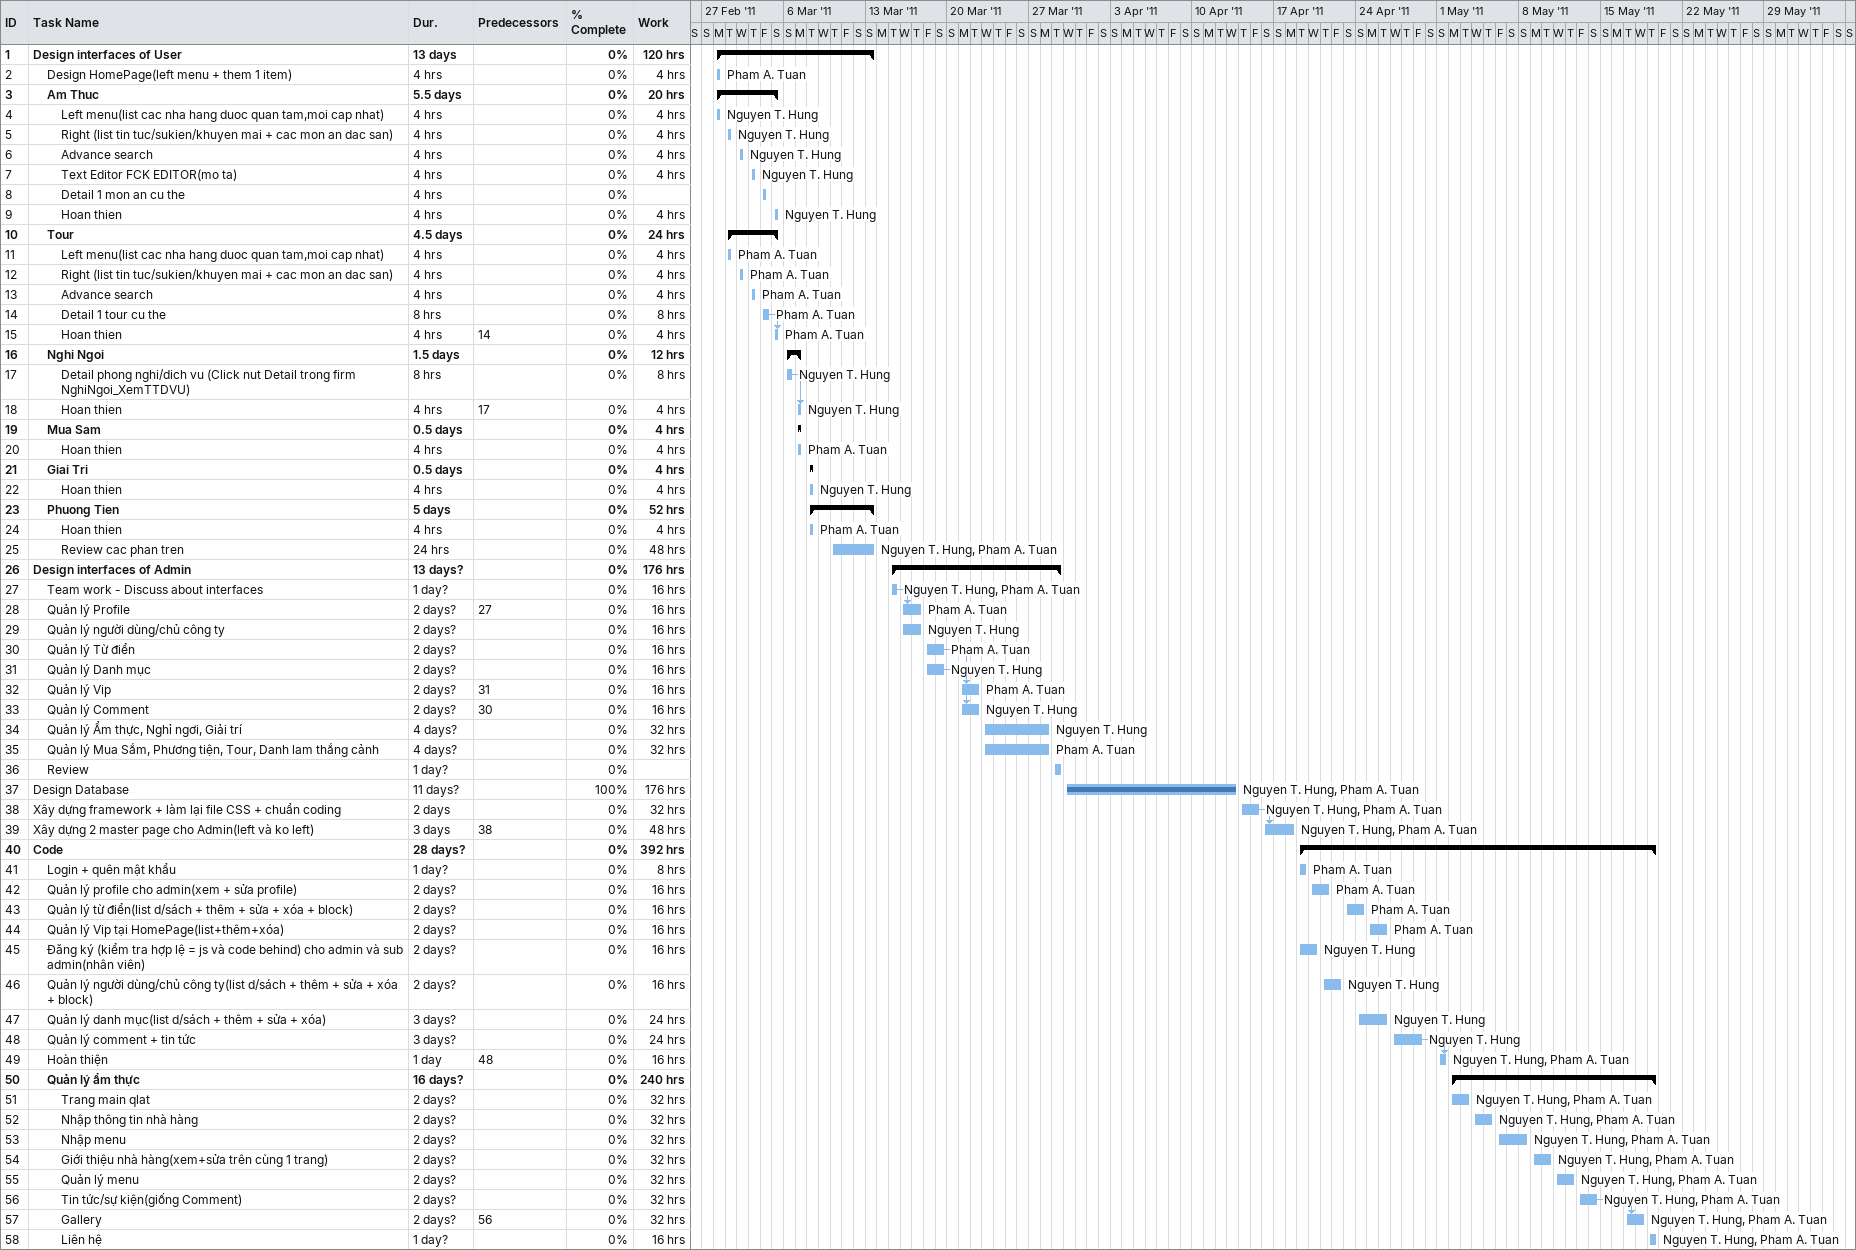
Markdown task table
| ID | Level | Task | Duration | Start | Finish | Predecessors | Resources | % complete | Work (h) |
|---|---|---|---|---|---|---|---|---|---|
| 1 | 1 | **Design interfaces of User** | 13d | 2011-02-28 | 2011-03-13 |  |  | 0 | 120 |
| 2 | 2 | Design HomePage(left menu + them 1 item) | 4h | 2011-02-28 | 2011-02-28 |  | Pham A. Tuan | 0 | 4 |
| 3 | 2 | **Am Thuc** | 5.5d | 2011-02-28 | 2011-03-05 |  |  | 0 | 20 |
| 4 | 3 | Left menu(list cac nha hang duoc quan tam,moi cap nhat) | 4h | 2011-02-28 | 2011-02-28 |  | Nguyen T. Hung | 0 | 4 |
| 5 | 3 | Right (list tin tuc/sukien/khuyen mai + cac mon an dac san) | 4h | 2011-03-01 | 2011-03-01 |  | Nguyen T. Hung | 0 | 4 |
| 6 | 3 | Advance search | 4h | 2011-03-02 | 2011-03-02 |  | Nguyen T. Hung | 0 | 4 |
| 7 | 3 | Text Editor FCK EDITOR(mo ta) | 4h | 2011-03-03 | 2011-03-03 |  | Nguyen T. Hung | 0 | 4 |
| 8 | 3 | Detail 1 mon an cu the | 4h | 2011-03-04 | 2011-03-04 |  |  | 0 |  |
| 9 | 3 | Hoan thien | 4h | 2011-03-05 | 2011-03-05 |  | Nguyen T. Hung | 0 | 4 |
| 10 | 2 | **Tour** | 4.5d | 2011-03-01 | 2011-03-05 |  |  | 0 | 24 |
| 11 | 3 | Left menu(list cac nha hang duoc quan tam,moi cap nhat) | 4h | 2011-03-01 | 2011-03-01 |  | Pham A. Tuan | 0 | 4 |
| 12 | 3 | Right (list tin tuc/sukien/khuyen mai + cac mon an dac san) | 4h | 2011-03-02 | 2011-03-02 |  | Pham A. Tuan | 0 | 4 |
| 13 | 3 | Advance search | 4h | 2011-03-03 | 2011-03-03 |  | Pham A. Tuan | 0 | 4 |
| 14 | 3 | Detail 1 tour cu the | 8h | 2011-03-04 | 2011-03-04 |  | Pham A. Tuan | 0 | 8 |
| 15 | 3 | Hoan thien | 4h | 2011-03-05 | 2011-03-05 | 14 | Pham A. Tuan | 0 | 4 |
| 16 | 2 | **Nghi Ngoi** | 1.5d | 2011-03-06 | 2011-03-07 |  |  | 0 | 12 |
| 17 | 3 | Detail phong nghi/dich vu (Click nut Detail trong firm NghiNgoi_XemTTDVU) | 8h | 2011-03-06 | 2011-03-06 |  | Nguyen T. Hung | 0 | 8 |
| 18 | 3 | Hoan thien | 4h | 2011-03-07 | 2011-03-07 | 17 | Nguyen T. Hung | 0 | 4 |
| 19 | 2 | **Mua Sam** | 0.5d | 2011-03-07 | 2011-03-07 |  |  | 0 | 4 |
| 20 | 3 | Hoan thien | 4h | 2011-03-07 | 2011-03-07 |  | Pham A. Tuan | 0 | 4 |
| 21 | 2 | **Giai Tri** | 0.5d | 2011-03-08 | 2011-03-08 |  |  | 0 | 4 |
| 22 | 3 | Hoan thien | 4h | 2011-03-08 | 2011-03-08 |  | Nguyen T. Hung | 0 | 4 |
| 23 | 2 | **Phuong Tien** | 5d | 2011-03-08 | 2011-03-13 |  |  | 0 | 52 |
| 24 | 3 | Hoan thien | 4h | 2011-03-08 | 2011-03-08 |  | Pham A. Tuan | 0 | 4 |
| 25 | 3 | Review cac phan tren | 24h | 2011-03-10 | 2011-03-13 |  | Nguyen T. Hung, Pham A. Tuan | 0 | 48 |
| 26 | 1 | **Design interfaces of Admin** | 13d? | 2011-03-15 | 2011-03-29 |  |  | 0 | 176 |
| 27 | 2 | Team work - Discuss about interfaces | 1d? | 2011-03-15 | 2011-03-15 |  | Nguyen T. Hung, Pham A. Tuan | 0 | 16 |
| 28 | 2 | Quản lý Profile | 2d? | 2011-03-16 | 2011-03-17 | 27 | Pham A. Tuan | 0 | 16 |
| 29 | 2 | Quản lý người dùng/chủ công ty | 2d? | 2011-03-16 | 2011-03-17 |  | Nguyen T. Hung | 0 | 16 |
| 30 | 2 | Quản lý Từ điển | 2d? | 2011-03-18 | 2011-03-19 |  | Pham A. Tuan | 0 | 16 |
| 31 | 2 | Quản lý Danh mục | 2d? | 2011-03-18 | 2011-03-19 |  | Nguyen T. Hung | 0 | 16 |
| 32 | 2 | Quản lý Vip | 2d? | 2011-03-21 | 2011-03-22 | 31 | Pham A. Tuan | 0 | 16 |
| 33 | 2 | Quản lý Comment | 2d? | 2011-03-21 | 2011-03-22 | 30 | Nguyen T. Hung | 0 | 16 |
| 34 | 2 | Quản lý Ẩm thực, Nghỉ ngơi, Giải trí | 4d? | 2011-03-23 | 2011-03-28 |  | Nguyen T. Hung | 0 | 32 |
| 35 | 2 | Quản lý Mua Sắm, Phương tiện, Tour, Danh lam thắng cảnh | 4d? | 2011-03-23 | 2011-03-28 |  | Pham A. Tuan | 0 | 32 |
| 36 | 2 | Review | 1d? | 2011-03-29 | 2011-03-29 |  |  | 0 |  |
| 37 | 1 | Design Database | 11d? | 2011-03-30 | 2011-04-13 |  | Nguyen T. Hung, Pham A. Tuan | 100 | 176 |
| 38 | 1 | Xây dựng framework + làm lại file CSS + chuẩn coding | 2d | 2011-04-14 | 2011-04-15 |  | Nguyen T. Hung, Pham A. Tuan | 0 | 32 |
| 39 | 1 | Xây dựng 2 master page cho Admin(left và ko left) | 3d | 2011-04-16 | 2011-04-18 | 38 | Nguyen T. Hung, Pham A. Tuan | 0 | 48 |
| 40 | 1 | **Code** | 28d? | 2011-04-19 | 2011-05-19 |  |  | 0 | 392 |
| 41 | 2 | Login + quên mật khẩu | 1d? | 2011-04-19 | 2011-04-19 |  | Pham A. Tuan | 0 | 8 |
| 42 | 2 | Quản lý profile cho admin(xem + sửa profile) | 2d? | 2011-04-20 | 2011-04-21 |  | Pham A. Tuan | 0 | 16 |
| 43 | 2 | Quản lý từ điển(list d/sách + thêm + sửa + xóa + block) | 2d? | 2011-04-23 | 2011-04-24 |  | Pham A. Tuan | 0 | 16 |
| 44 | 2 | Quản lý Vip tại HomePage(list+thêm+xóa) | 2d? | 2011-04-25 | 2011-04-26 |  | Pham A. Tuan | 0 | 16 |
| 45 | 2 | Đăng ký (kiểm tra hợp lệ = js và code behind) cho admin và sub admin(nhân viên) | 2d? | 2011-04-19 | 2011-04-20 |  | Nguyen T. Hung | 0 | 16 |
| 46 | 2 | Quản lý người dùng/chủ công ty(list d/sách + thêm + sửa + xóa + block) | 2d? | 2011-04-21 | 2011-04-22 |  | Nguyen T. Hung | 0 | 16 |
| 47 | 2 | Quản lý danh mục(list d/sách + thêm + sửa + xóa) | 3d? | 2011-04-24 | 2011-04-26 |  | Nguyen T. Hung | 0 | 24 |
| 48 | 2 | Quản lý comment + tin tức | 3d? | 2011-04-27 | 2011-04-29 |  | Nguyen T. Hung | 0 | 24 |
| 49 | 2 | Hoàn thiện | 1d | 2011-05-01 | 2011-05-01 | 48 | Nguyen T. Hung, Pham A. Tuan | 0 | 16 |
| 50 | 2 | **Quản lý ẩm thực** | 16d? | 2011-05-02 | 2011-05-19 |  |  | 0 | 240 |
| 51 | 3 | Trang main qlat | 2d? | 2011-05-02 | 2011-05-03 |  | Nguyen T. Hung, Pham A. Tuan | 0 | 32 |
| 52 | 3 | Nhập thông tin nhà hàng | 2d? | 2011-05-04 | 2011-05-05 |  | Nguyen T. Hung, Pham A. Tuan | 0 | 32 |
| 53 | 3 | Nhập menu | 2d? | 2011-05-06 | 2011-05-08 |  | Nguyen T. Hung, Pham A. Tuan | 0 | 32 |
| 54 | 3 | Giới thiệu nhà hàng(xem+sửa trên cùng 1 trang) | 2d? | 2011-05-09 | 2011-05-10 |  | Nguyen T. Hung, Pham A. Tuan | 0 | 32 |
| 55 | 3 | Quản lý menu | 2d? | 2011-05-11 | 2011-05-12 |  | Nguyen T. Hung, Pham A. Tuan | 0 | 32 |
| 56 | 3 | Tin tức/sự kiện(giống Comment) | 2d? | 2011-05-13 | 2011-05-14 |  | Nguyen T. Hung, Pham A. Tuan | 0 | 32 |
| 57 | 3 | Gallery | 2d? | 2011-05-17 | 2011-05-18 | 56 | Nguyen T. Hung, Pham A. Tuan | 0 | 32 |
| 58 | 3 | Liên hệ | 1d? | 2011-05-19 | 2011-05-19 |  | Nguyen T. Hung, Pham A. Tuan | 0 | 16 |
